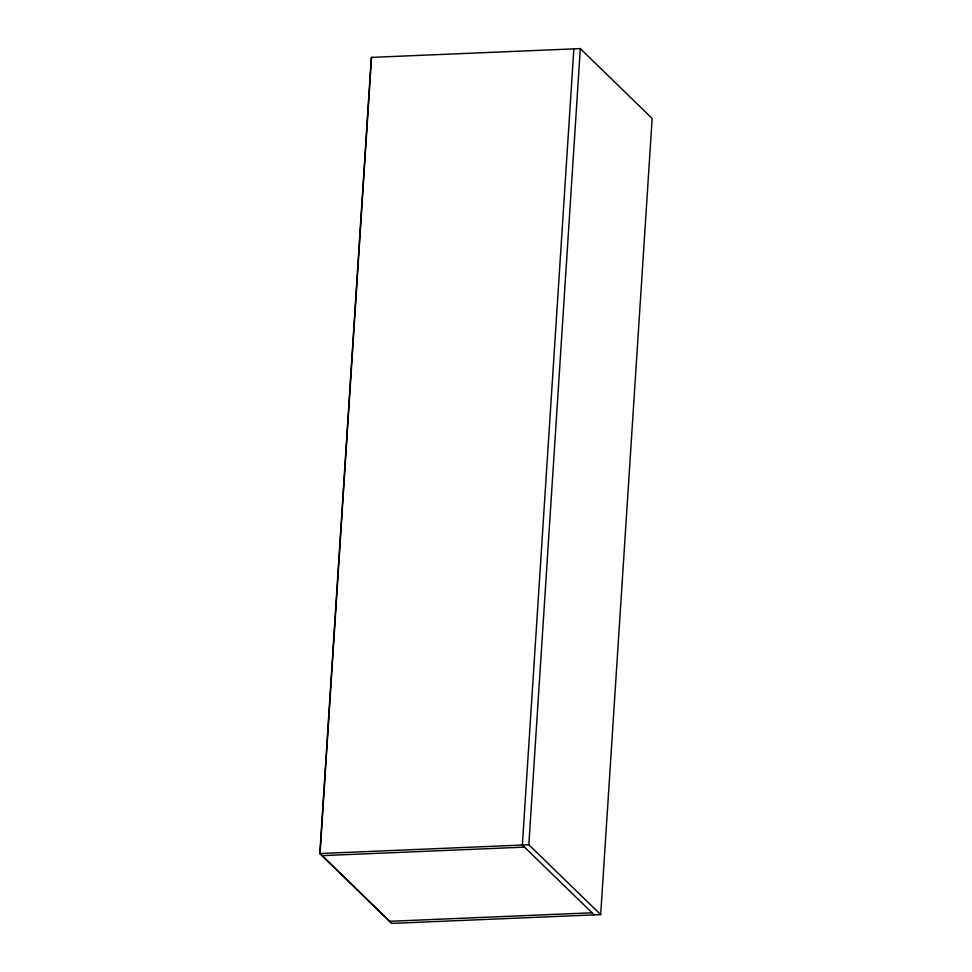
<?xml version="1.0" encoding="UTF-8"?>
<svg xmlns="http://www.w3.org/2000/svg" width="972" height="972" viewBox="0 0 972 972"><rect width="100%" height="100%" fill="white"/><g stroke="black" fill="none" stroke-linecap="round" stroke-linejoin="round"><path stroke-width="1.46" d="M319.837 853.55L371.316 57.397L580.32 48.6L652.163 118.45L600.684 914.603L391.68 923.4L319.837 853.55L528.841 844.753L600.684 914.603M371.535 57.397L320.043 853.55L391.886 923.388M573.845 48.867L522.353 845.02L594.196 914.871M528.841 844.753L580.32 48.6M321.987 855.652L524.515 847.122M389.517 921.31L592.045 912.781"/></g></svg>
